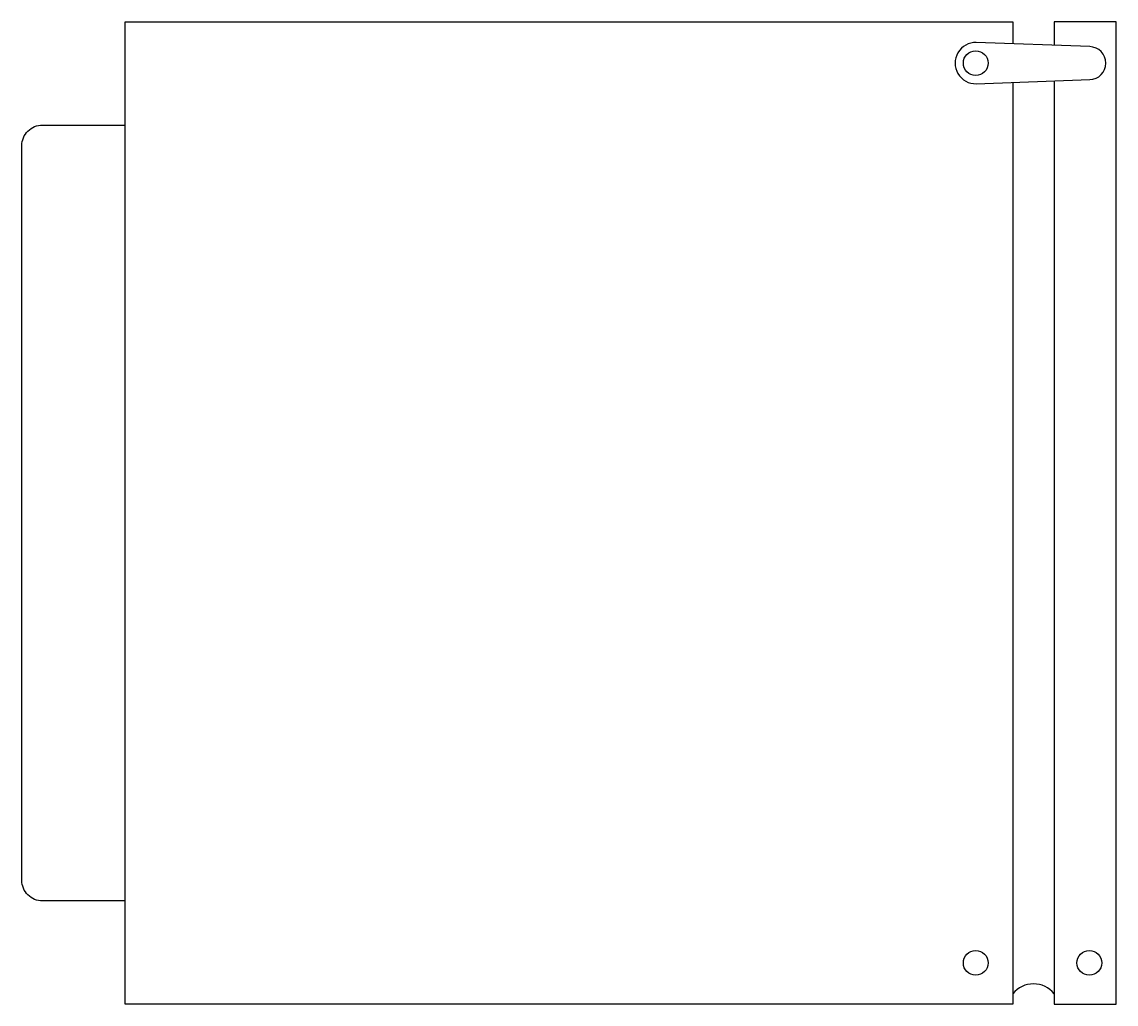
# Model space of a CAD drawing. Header units: millimetres. Extents: x -2999.645 to -2999.115, y 2881.362 to 2881.838.
import ezdxf

# ---------------------------------------------------------------- set-up
doc = ezdxf.new("R2010")
doc.units = ezdxf.units.MM
doc.header["$LTSCALE"] = 10
doc.layers.add('cozinha_geladeiras', color=2, linetype='Continuous')

msp = doc.modelspace()

# ---------------------------------------------------------------- linework, layer by layer
at = {"layer": 'cozinha_geladeiras'}
for points in [[(-2999.16524, 2881.80863), (-2999.16524, 2881.36198), (-2999.59524, 2881.36198), (-2999.59524, 2881.83798), (-2999.16524, 2881.83798), (-2999.16524, 2881.82733)], [(-2999.14524, 2881.80935), (-2999.14524, 2881.36198), (-2999.11524, 2881.36198), (-2999.11524, 2881.83798), (-2999.14524, 2881.83798), (-2999.14524, 2881.8266)]]:
    msp.add_lwpolyline(points, dxfattribs=at)
msp.add_lwpolyline([(-2999.12803, 2881.82597), (-2999.18297, 2881.82797, 1.027712), (-2999.18297, 2881.80798), (-2999.12803, 2881.80998, 0.973216)], format="xyb", close=True, dxfattribs=at)
msp.add_lwpolyline([(-2999.59524, 2881.41198), (-2999.63524, 2881.41198, -0.414214), (-2999.64524, 2881.42198), (-2999.64524, 2881.77798, -0.414214), (-2999.63524, 2881.78798), (-2999.59524, 2881.78798)], format="xyb", dxfattribs=at)
for centre in [(-2999.18324, 2881.81798), (-2999.18324, 2881.38198), (-2999.12824, 2881.38198)]:
    msp.add_circle(centre, 0.006, dxfattribs=at)
msp.add_arc((-2999.15524, 2881.35905), 0.01276, 38.388, 141.612, dxfattribs=at)

doc.saveas('drawing.dxf')
